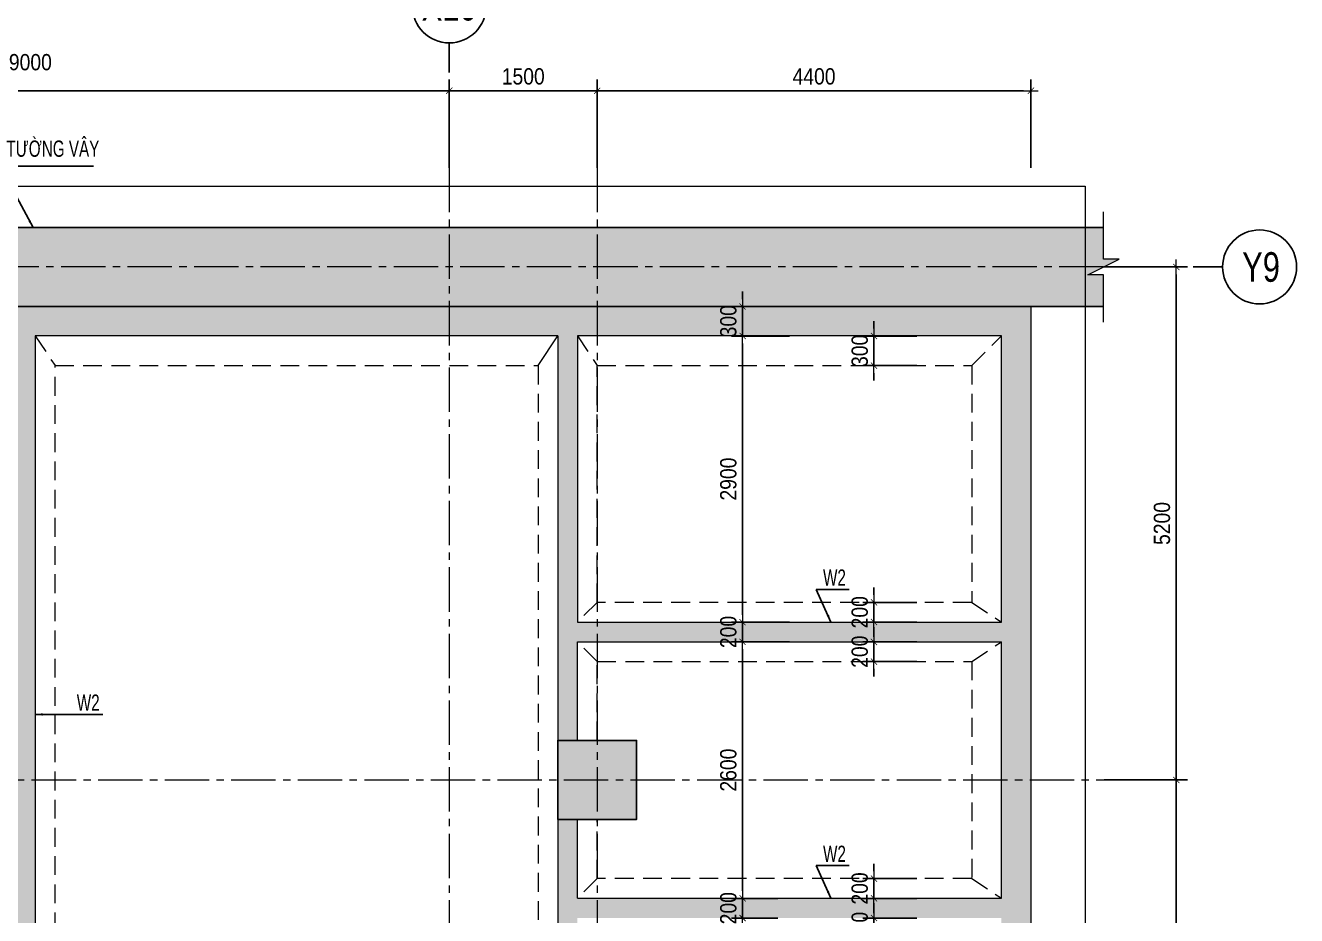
# Model space of a CAD drawing. Extents: x 512210 to 544733856, y -92216 to 2317910607.
# Drawn here: x 525969 to 538864, y -57752 to -48729 of the extents above; entities that cross this region are included whole.
import ezdxf
from ezdxf.enums import TextEntityAlignment as Align

# ---------------------------------------------------------------- set-up
doc = ezdxf.new("R2010")
doc.units = 0
doc.header["$LTSCALE"] = 300
doc.header["$MEASUREMENT"] = 0
doc.linetypes.add('CENTER2', pattern=[1.125, 0.75, -0.125, 0.125, -0.125])
doc.linetypes.add('HIDDEN2', pattern=[4.7625, 3.175, -1.5875])
doc.layers.get('0').update_dxf_attribs({"linetype": 'CONTINUOUS'})
doc.layers.get('DEFPOINTS').update_dxf_attribs({"linetype": 'CONTINUOUS'})
for name, color, linetype, lineweight in [('00-TT.Dim', 8, 'CONTINUOUS', 13), ('NDC_S_AXIS', 5, 'CENTER2', 15), ('NDC_S_BEAM', 3, 'HIDDEN2', 20), ('NDC_S_DIM', 1, 'CONTINUOUS', 15), ('NDC_S_HATCH COLUMN AND WALL', 251, 'CONTINUOUS', 13), ('NDC_S_HATCH MATERIAL', 8, 'CONTINUOUS', 13), ('NDC_S_HIDDEN', 8, 'HIDDEN2', 20), ('NDC_S_SLAB', 2, 'CONTINUOUS', 18)]:
    doc.layers.add(name, color=color, linetype=linetype, lineweight=lineweight)
for name, color, linetype in [('A-SYM', 7, 'CONTINUOUS'), ('X-COL-B3$0$A-COL', 2, 'CONTINUOUS'), ('X-COL-B3$0$A-CON', 2, 'CONTINUOUS')]:
    doc.layers.add(name, color=color, linetype=linetype)
doc.styles.add('02. TT-ArialS', font='3t-unicode.shx', dxfattribs={"width": 0.7})
doc.styles.add('Heerim', font='', dxfattribs={"width": 0.8})
doc.styles.add('NDC_ARIAL', font='arial.ttf', dxfattribs={"width": 0.85})
doc.styles.get('Heerim').set_extended_font_data('Dotum')
doc.dimstyles.new('NDC_1-75', dxfattribs={"dimscale": 75, "dimtxt": 2.2, "dimasz": 1, "dimexe": 1.5, "dimexo": 0, "dimgap": 0.8, "dimtad": 1, "dimdec": 0, "dimdsep": 46, "dimtxsty": 'NDC_ARIAL', "dimblk": 'DIMMARK', "dimcen": 49999.938995, "dimdle": 1.5, "dimclrd": 1, "dimclre": 1, "dimclrt": 3, "dimadec": 0, "dimazin": 0, "dimtfac": 1, "dimtdec": 0, "dimtix": 1, "dimtmove": 1, "dimatfit": 3, "dimfxl": 1, "dimarcsym": 0})

# ---------------------------------------------------------------- blocks, each defined once
blk = doc.blocks.new('*U1')
for q in [(0, 0), (0, 2)]:
    blk.add_line((0, 4), q)
blk.add_circle((0, 9), 5)
at = {"style": 'Heerim', "width": 0.8}
blk.add_attdef('NO', text='', height=4, dxfattribs=at).set_placement((-0.01, 9.02), align=Align.MIDDLE_CENTER)
blk = doc.blocks.new('DIMMARK')
at = {"layer": 'NDC_S_DIM', "color": 1}
blk.add_line((-1.5, 0), (1, 0), dxfattribs=at)
at = {"layer": 'NDC_S_DIM', "color": 2, "const_width": 0.1}
blk.add_lwpolyline([(-0.42, -0.42), (0.42, 0.42)], dxfattribs=at)
blk = doc.blocks.new('*D206')
at = {"layer": 'DEFPOINTS', "color": 0, "transparency": 16777216}
for p in [(530269, -49391), (521269, -50172), (530269, -50172)]:
    blk.add_point(p, dxfattribs=at)
at = {"layer": 'NDC_S_DIM', "color": 1, "lineweight": -2, "transparency": 16777216}
for p, q in [((521269, -50172), (521269, -49278)), ((530269, -50172), (530269, -49278)), ((521344, -49391), (530194, -49391))]:
    blk.add_line(p, q, dxfattribs=at)
at = {"layer": 'NDC_S_DIM', "color": 1, "lineweight": -2, "transparency": 16777216, "xscale": 75, "yscale": 75, "zscale": 75, "rotation": 180}
blk.add_blockref('DIMMARK', (521269, -49391), dxfattribs=at)
at = {"layer": 'NDC_S_DIM', "color": 1, "lineweight": -2, "transparency": 16777216, "xscale": 75, "yscale": 75, "zscale": 75}
blk.add_blockref('DIMMARK', (530269, -49391), dxfattribs=at)
at = {"layer": 'NDC_S_DIM', "color": 3, "transparency": 16777216, "insert": (526019, -49102), "char_height": 165, "attachment_point": 5, "style": 'NDC_ARIAL'}
blk.add_mtext('9000', dxfattribs=at)
blk = doc.blocks.new('*D207')
at = {"layer": 'DEFPOINTS', "color": 0, "transparency": 16777216}
for p in [(531769, -49391), (530269, -50172), (531769, -50172)]:
    blk.add_point(p, dxfattribs=at)
at = {"layer": 'NDC_S_DIM', "color": 1, "lineweight": -2, "transparency": 16777216}
for p, q in [((530269, -50172), (530269, -49278)), ((531769, -50172), (531769, -49278)), ((530344, -49391), (531694, -49391))]:
    blk.add_line(p, q, dxfattribs=at)
at = {"layer": 'NDC_S_DIM', "color": 1, "lineweight": -2, "transparency": 16777216, "xscale": 75, "yscale": 75, "zscale": 75, "rotation": 180}
blk.add_blockref('DIMMARK', (530269, -49391), dxfattribs=at)
at = {"layer": 'NDC_S_DIM', "color": 1, "lineweight": -2, "transparency": 16777216, "xscale": 75, "yscale": 75, "zscale": 75}
blk.add_blockref('DIMMARK', (531769, -49391), dxfattribs=at)
at = {"layer": 'NDC_S_DIM', "color": 3, "transparency": 16777216, "insert": (531019, -49246), "char_height": 165, "attachment_point": 5, "style": 'NDC_ARIAL'}
blk.add_mtext('1500', dxfattribs=at)
blk = doc.blocks.new('*D208')
at = {"layer": 'DEFPOINTS', "color": 0, "transparency": 16777216}
for p in [(536169, -49391), (531769, -50172), (536169, -50172)]:
    blk.add_point(p, dxfattribs=at)
at = {"layer": 'NDC_S_DIM', "color": 1, "lineweight": -2, "transparency": 16777216}
for p, q in [((531769, -50172), (531769, -49278)), ((536169, -50172), (536169, -49278)), ((531844, -49391), (536094, -49391))]:
    blk.add_line(p, q, dxfattribs=at)
at = {"layer": 'NDC_S_DIM', "color": 1, "lineweight": -2, "transparency": 16777216, "xscale": 75, "yscale": 75, "zscale": 75, "rotation": 180}
blk.add_blockref('DIMMARK', (531769, -49391), dxfattribs=at)
at = {"layer": 'NDC_S_DIM', "color": 1, "lineweight": -2, "transparency": 16777216, "xscale": 75, "yscale": 75, "zscale": 75}
blk.add_blockref('DIMMARK', (536169, -49391), dxfattribs=at)
at = {"layer": 'NDC_S_DIM', "color": 3, "transparency": 16777216, "insert": (533969, -49246), "char_height": 165, "attachment_point": 5, "style": 'NDC_ARIAL'}
blk.add_mtext('4400', dxfattribs=at)
blk = doc.blocks.new('*D245')
at = {"layer": 'DEFPOINTS', "color": 0, "transparency": 16777216}
for p in [(533244, -57777), (533601, -57777), (533694, -63827)]:
    blk.add_point(p, dxfattribs=at)
at = {"layer": 'NDC_S_DIM', "color": 1, "lineweight": -2, "transparency": 16777216}
for p, q in [((533601, -57777), (533132, -57777)), ((533244, -63752), (533244, -57852)), ((533694, -63827), (533132, -63827))]:
    blk.add_line(p, q, dxfattribs=at)
at = {"layer": 'NDC_S_DIM', "color": 1, "lineweight": -2, "transparency": 16777216, "xscale": 75, "yscale": 75, "zscale": 75}
for p, rotation in [((533244, -57777), 90), ((533244, -63827), 270)]:
    blk.add_blockref('DIMMARK', p, dxfattribs=dict(at, rotation=rotation))
at = {"layer": 'NDC_S_DIM', "color": 3, "transparency": 16777216, "insert": (533100, -60802), "char_height": 165, "attachment_point": 5, "rotation": 90, "style": 'NDC_ARIAL'}
blk.add_mtext('6050', dxfattribs=at)
blk = doc.blocks.new('*D246')
at = {"layer": 'DEFPOINTS', "color": 0, "transparency": 16777216}
for p in [(533244, -57577), (533601, -57577), (533601, -57777)]:
    blk.add_point(p, dxfattribs=at)
at = {"layer": 'NDC_S_DIM', "color": 1, "lineweight": -2, "transparency": 16777216}
for p, q in [((533244, -57502), (533244, -57427)), ((533601, -57577), (533132, -57577)), ((533244, -57777), (533244, -57577)), ((533601, -57777), (533132, -57777)), ((533244, -57852), (533244, -57927))]:
    blk.add_line(p, q, dxfattribs=at)
at = {"layer": 'NDC_S_DIM', "color": 1, "lineweight": -2, "transparency": 16777216, "xscale": 75, "yscale": 75, "zscale": 75}
for p, rotation in [((533244, -57577), 270), ((533244, -57777), 90)]:
    blk.add_blockref('DIMMARK', p, dxfattribs=dict(at, rotation=rotation))
at = {"layer": 'NDC_S_DIM', "color": 3, "transparency": 16777216, "insert": (533100, -57677), "char_height": 165, "attachment_point": 5, "rotation": 90, "style": 'NDC_ARIAL'}
blk.add_mtext('200', dxfattribs=at)
blk = doc.blocks.new('*D247')
at = {"layer": 'DEFPOINTS', "color": 0, "transparency": 16777216}
for p in [(533244, -54977), (533719, -54977), (533601, -57577)]:
    blk.add_point(p, dxfattribs=at)
at = {"layer": 'NDC_S_DIM', "color": 1, "lineweight": -2, "transparency": 16777216}
for p, q in [((533719, -54977), (533132, -54977)), ((533244, -57502), (533244, -55052)), ((533601, -57577), (533132, -57577))]:
    blk.add_line(p, q, dxfattribs=at)
at = {"layer": 'NDC_S_DIM', "color": 1, "lineweight": -2, "transparency": 16777216, "xscale": 75, "yscale": 75, "zscale": 75}
for p, rotation in [((533244, -54977), 90), ((533244, -57577), 270)]:
    blk.add_blockref('DIMMARK', p, dxfattribs=dict(at, rotation=rotation))
at = {"layer": 'NDC_S_DIM', "color": 3, "transparency": 16777216, "insert": (533100, -56277), "char_height": 165, "attachment_point": 5, "rotation": 90, "style": 'NDC_ARIAL'}
blk.add_mtext('2600', dxfattribs=at)
blk = doc.blocks.new('*D248')
at = {"layer": 'DEFPOINTS', "color": 0, "transparency": 16777216}
for p in [(533244, -54777), (533719, -54777), (533719, -54977)]:
    blk.add_point(p, dxfattribs=at)
at = {"layer": 'NDC_S_DIM', "color": 1, "lineweight": -2, "transparency": 16777216}
for p, q in [((533244, -54702), (533244, -54627)), ((533719, -54777), (533132, -54777)), ((533244, -54977), (533244, -54777)), ((533719, -54977), (533132, -54977)), ((533244, -55052), (533244, -55127))]:
    blk.add_line(p, q, dxfattribs=at)
at = {"layer": 'NDC_S_DIM', "color": 1, "lineweight": -2, "transparency": 16777216, "xscale": 75, "yscale": 75, "zscale": 75}
for p, rotation in [((533244, -54777), 270), ((533244, -54977), 90)]:
    blk.add_blockref('DIMMARK', p, dxfattribs=dict(at, rotation=rotation))
at = {"layer": 'NDC_S_DIM', "color": 3, "transparency": 16777216, "insert": (533100, -54877), "char_height": 165, "attachment_point": 5, "rotation": 90, "style": 'NDC_ARIAL'}
blk.add_mtext('200', dxfattribs=at)
blk = doc.blocks.new('*D249')
at = {"layer": 'DEFPOINTS', "color": 0, "transparency": 16777216}
for p in [(533244, -51877), (533719, -51877), (533719, -54777)]:
    blk.add_point(p, dxfattribs=at)
at = {"layer": 'NDC_S_DIM', "color": 1, "lineweight": -2, "transparency": 16777216}
for p, q in [((533719, -51877), (533132, -51877)), ((533244, -54702), (533244, -51952)), ((533719, -54777), (533132, -54777))]:
    blk.add_line(p, q, dxfattribs=at)
at = {"layer": 'NDC_S_DIM', "color": 1, "lineweight": -2, "transparency": 16777216, "xscale": 75, "yscale": 75, "zscale": 75}
for p, rotation in [((533244, -51877), 90), ((533244, -54777), 270)]:
    blk.add_blockref('DIMMARK', p, dxfattribs=dict(at, rotation=rotation))
at = {"layer": 'NDC_S_DIM', "color": 3, "transparency": 16777216, "insert": (533100, -53327), "char_height": 165, "attachment_point": 5, "rotation": 90, "style": 'NDC_ARIAL'}
blk.add_mtext('2900', dxfattribs=at)
blk = doc.blocks.new('*D250')
at = {"layer": 'DEFPOINTS', "color": 0, "transparency": 16777216}
for p in [(533244, -51577), (533719, -51577), (533719, -51877)]:
    blk.add_point(p, dxfattribs=at)
at = {"layer": 'NDC_S_DIM', "color": 1, "lineweight": -2, "transparency": 16777216}
for p, q in [((533244, -51502), (533244, -51427)), ((533719, -51577), (533132, -51577)), ((533244, -51877), (533244, -51577)), ((533719, -51877), (533132, -51877)), ((533244, -51952), (533244, -52027))]:
    blk.add_line(p, q, dxfattribs=at)
at = {"layer": 'NDC_S_DIM', "color": 1, "lineweight": -2, "transparency": 16777216, "xscale": 75, "yscale": 75, "zscale": 75}
for p, rotation in [((533244, -51577), 270), ((533244, -51877), 90)]:
    blk.add_blockref('DIMMARK', p, dxfattribs=dict(at, rotation=rotation))
at = {"layer": 'NDC_S_DIM', "color": 3, "transparency": 16777216, "insert": (533100, -51727), "char_height": 165, "attachment_point": 5, "rotation": 90, "style": 'NDC_ARIAL'}
blk.add_mtext('300', dxfattribs=at)
blk = doc.blocks.new('*D230')
at = {"layer": 'DEFPOINTS', "color": 0, "transparency": 16777216}
for p in [(534577, -54977), (535012, -54977), (535012, -55177)]:
    blk.add_point(p, dxfattribs=at)
at = {"layer": 'NDC_S_DIM', "color": 1, "lineweight": -2, "transparency": 16777216}
for p, q in [((534577, -54902), (534577, -54827)), ((535012, -54977), (534465, -54977)), ((534577, -55177), (534577, -54977)), ((535012, -55177), (534465, -55177)), ((534577, -55252), (534577, -55327))]:
    blk.add_line(p, q, dxfattribs=at)
at = {"layer": 'NDC_S_DIM', "color": 1, "lineweight": -2, "transparency": 16777216, "xscale": 75, "yscale": 75, "zscale": 75}
for p, rotation in [((534577, -54977), 270), ((534577, -55177), 90)]:
    blk.add_blockref('DIMMARK', p, dxfattribs=dict(at, rotation=rotation))
at = {"layer": 'NDC_S_DIM', "color": 3, "transparency": 16777216, "insert": (534433, -55077), "char_height": 165, "attachment_point": 5, "rotation": 90, "style": 'NDC_ARIAL'}
blk.add_mtext('200', dxfattribs=at)
blk = doc.blocks.new('*D231')
at = {"layer": 'DEFPOINTS', "color": 0, "transparency": 16777216}
for p in [(534577, -54577), (535012, -54577), (535012, -54777)]:
    blk.add_point(p, dxfattribs=at)
at = {"layer": 'NDC_S_DIM', "color": 1, "lineweight": -2, "transparency": 16777216}
for p, q in [((534577, -54502), (534577, -54427)), ((535012, -54577), (534465, -54577)), ((534577, -54777), (534577, -54577)), ((535012, -54777), (534465, -54777)), ((534577, -54852), (534577, -54927))]:
    blk.add_line(p, q, dxfattribs=at)
at = {"layer": 'NDC_S_DIM', "color": 1, "lineweight": -2, "transparency": 16777216, "xscale": 75, "yscale": 75, "zscale": 75}
for p, rotation in [((534577, -54577), 270), ((534577, -54777), 90)]:
    blk.add_blockref('DIMMARK', p, dxfattribs=dict(at, rotation=rotation))
at = {"layer": 'NDC_S_DIM', "color": 3, "transparency": 16777216, "insert": (534433, -54677), "char_height": 165, "attachment_point": 5, "rotation": 90, "style": 'NDC_ARIAL'}
blk.add_mtext('200', dxfattribs=at)
blk = doc.blocks.new('*D251')
at = {"layer": 'DEFPOINTS', "color": 0, "transparency": 16777216}
for p in [(534577, -57777), (535012, -57777), (535012, -57977)]:
    blk.add_point(p, dxfattribs=at)
at = {"layer": 'NDC_S_DIM', "color": 1, "lineweight": -2, "transparency": 16777216}
for p, q in [((534577, -57702), (534577, -57627)), ((535012, -57777), (534465, -57777)), ((534577, -57977), (534577, -57777)), ((535012, -57977), (534465, -57977)), ((534577, -58052), (534577, -58127))]:
    blk.add_line(p, q, dxfattribs=at)
at = {"layer": 'NDC_S_DIM', "color": 1, "lineweight": -2, "transparency": 16777216, "xscale": 75, "yscale": 75, "zscale": 75}
for p, rotation in [((534577, -57777), 270), ((534577, -57977), 90)]:
    blk.add_blockref('DIMMARK', p, dxfattribs=dict(at, rotation=rotation))
at = {"layer": 'NDC_S_DIM', "color": 3, "transparency": 16777216, "insert": (534433, -57877), "char_height": 165, "attachment_point": 5, "rotation": 90, "style": 'NDC_ARIAL'}
blk.add_mtext('200', dxfattribs=at)
blk = doc.blocks.new('*D252')
at = {"layer": 'DEFPOINTS', "color": 0, "transparency": 16777216}
for p in [(534577, -57377), (535012, -57377), (535012, -57577)]:
    blk.add_point(p, dxfattribs=at)
at = {"layer": 'NDC_S_DIM', "color": 1, "lineweight": -2, "transparency": 16777216}
for p, q in [((534577, -57302), (534577, -57227)), ((535012, -57377), (534465, -57377)), ((534577, -57577), (534577, -57377)), ((535012, -57577), (534465, -57577)), ((534577, -57652), (534577, -57727))]:
    blk.add_line(p, q, dxfattribs=at)
at = {"layer": 'NDC_S_DIM', "color": 1, "lineweight": -2, "transparency": 16777216, "xscale": 75, "yscale": 75, "zscale": 75}
for p, rotation in [((534577, -57377), 270), ((534577, -57577), 90)]:
    blk.add_blockref('DIMMARK', p, dxfattribs=dict(at, rotation=rotation))
at = {"layer": 'NDC_S_DIM', "color": 3, "transparency": 16777216, "insert": (534433, -57477), "char_height": 165, "attachment_point": 5, "rotation": 90, "style": 'NDC_ARIAL'}
blk.add_mtext('200', dxfattribs=at)
blk = doc.blocks.new('*D256')
at = {"layer": 'DEFPOINTS', "color": 0, "transparency": 16777216}
for p in [(534577, -51877), (535012, -51877), (535012, -52177)]:
    blk.add_point(p, dxfattribs=at)
at = {"layer": 'NDC_S_DIM', "color": 1, "lineweight": -2, "transparency": 16777216}
for p, q in [((534577, -51802), (534577, -51727)), ((535012, -51877), (534465, -51877)), ((534577, -52177), (534577, -51877)), ((535012, -52177), (534465, -52177)), ((534577, -52252), (534577, -52327))]:
    blk.add_line(p, q, dxfattribs=at)
at = {"layer": 'NDC_S_DIM', "color": 1, "lineweight": -2, "transparency": 16777216, "xscale": 75, "yscale": 75, "zscale": 75}
for p, rotation in [((534577, -51877), 270), ((534577, -52177), 90)]:
    blk.add_blockref('DIMMARK', p, dxfattribs=dict(at, rotation=rotation))
at = {"layer": 'NDC_S_DIM', "color": 3, "transparency": 16777216, "insert": (534433, -52027), "char_height": 165, "attachment_point": 5, "rotation": 90, "style": 'NDC_ARIAL'}
blk.add_mtext('300', dxfattribs=at)
blk = doc.blocks.new('*D404')
at = {"layer": 'DEFPOINTS', "color": 0, "transparency": 16777216}
for p in [(536911, -56377), (537644, -56377), (536911, -63777)]:
    blk.add_point(p, dxfattribs=at)
at = {"layer": 'NDC_S_DIM', "color": 1, "lineweight": -2, "transparency": 16777216}
for p, q in [((536911, -56377), (537756, -56377)), ((537644, -63702), (537644, -56452)), ((536911, -63777), (537756, -63777))]:
    blk.add_line(p, q, dxfattribs=at)
at = {"layer": 'NDC_S_DIM', "color": 1, "lineweight": -2, "transparency": 16777216, "xscale": 75, "yscale": 75, "zscale": 75}
for p, rotation in [((537644, -56377), 90), ((537644, -63777), 270)]:
    blk.add_blockref('DIMMARK', p, dxfattribs=dict(at, rotation=rotation))
at = {"layer": 'NDC_S_DIM', "color": 3, "transparency": 16777216, "insert": (537499, -60077), "char_height": 165, "attachment_point": 5, "rotation": 90, "style": 'NDC_ARIAL'}
blk.add_mtext('7400', dxfattribs=at)
blk = doc.blocks.new('*D405')
at = {"layer": 'DEFPOINTS', "color": 0, "transparency": 16777216}
for p in [(536911, -51177), (537644, -51177), (536911, -56377)]:
    blk.add_point(p, dxfattribs=at)
at = {"layer": 'NDC_S_DIM', "color": 1, "lineweight": -2, "transparency": 16777216}
for p, q in [((536911, -51177), (537756, -51177)), ((537644, -56302), (537644, -51252)), ((536911, -56377), (537756, -56377))]:
    blk.add_line(p, q, dxfattribs=at)
at = {"layer": 'NDC_S_DIM', "color": 1, "lineweight": -2, "transparency": 16777216, "xscale": 75, "yscale": 75, "zscale": 75}
for p, rotation in [((537644, -51177), 90), ((537644, -56377), 270)]:
    blk.add_blockref('DIMMARK', p, dxfattribs=dict(at, rotation=rotation))
at = {"layer": 'NDC_S_DIM', "color": 3, "transparency": 16777216, "insert": (537499, -53777), "char_height": 165, "attachment_point": 5, "rotation": 90, "style": 'NDC_ARIAL'}
blk.add_mtext('5200', dxfattribs=at)

msp = doc.modelspace()

# ---------------------------------------------------------------- hatches: boundary and pattern name
at = {"layer": 'NDC_S_HATCH COLUMN AND WALL'}
msp.add_hatch(color=256, dxfattribs=at).paths.add_polyline_path([(532169, -55976.5), (531369, -55976.5), (531369, -56776.5), (532169, -56776.5)])
at = {"layer": 'NDC_S_HATCH MATERIAL'}
h = msp.add_hatch(dxfattribs=at)
h.set_pattern_fill('BT-01', color=256, scale=100, style=0)
h.set_pattern_definition([(50, (-15733.2, 20501.4), (717.2602, -62.75213), [75, -825]), (355, (-15733.2, 20501.4), (-138.7513, 752.1921), [60, -660]), (100.4514, (-15673.4, 20496.17), (578.5094, 689.4395), [63.7402, -701.1421]), (46.1842, (-15733.2, 20701.4), (1067.241, -165.519), [112.5, -1237.5]), (96.6356, (-15644.2, 20687.6), (934.6627, 974.1179), [95.6103, -1051.713]), (351.1842, (-15733.2, 20701.4), (934.662, 974.1186), [90, -990]), (21, (-15633.2, 20651.4), (596.90705, -402.6189), [75, -825]), (326, (-15633.2, 20651.4), (243.3153, 725.15), [60, -660]), (71.4514, (-15583.4, 20617.84), (840.2226, 322.5305), [63.7402, -701.1421]), (37.5, (-15733.18, 20501.4), (12.15986, 332.89385), [0, -652, 0, -670, 0, -662.5]), (7.5, (-15733.18, 20501.4), (263.06954, 394.41171), [0, -382, 0, -637, 0, -252.5]), (327.5, (-15956.18, 20501.4), (533.82244, -22.55487), [0, -250, 0, -780, 0, -1035]), (317.5, (-16056.2, 20501.4), (583.18617, 100.105), [0, -325, 0, -518, 0, -735]), (45, (-15733.18, 20501.4), (-300.52038, 300.52038), []), (45, (-15733.18, 20623.9), (-300.52038, 300.52038), [])])
h.paths.add_polyline_path([(530269, -50776.5), (521269, -50776.5), (521269, -51176.5), (530269, -51176.5)])
h.paths.add_polyline_path([(530269, -51176.5), (521269, -51176.5), (521269, -51576.5), (530269, -51576.5)])
h.paths.add_polyline_path([(535569, -50776.5), (531769, -50776.5), (531769, -51176.5), (535569, -51176.5)])
h.paths.add_polyline_path([(535569, -51176.5), (531769, -51176.5), (531769, -51576.5), (535569, -51576.5)])
h.paths.add_polyline_path([(536905, -51256.5), (536745, -51256.5), (536905, -51176.5), (535569, -51176.5), (535569, -51576.5), (536119, -51576.5), (536119, -51576.5), (536905, -51576.5)])
h.paths.add_polyline_path([(536905, -50776.5), (535569, -50776.5), (535569, -51176.5), (536905, -51176.5), (537065, -51096.5), (536905, -51096.5)])
h.paths.add_polyline_path([(531769, -50776.5), (530269, -50776.5), (530269, -51176.5), (531769, -51176.5)])
h.paths.add_polyline_path([(531769, -51176.5), (530269, -51176.5), (530269, -51576.5), (531769, -51576.5)])
h.paths.add_polyline_path([(521269, -51176.5), (514687.8, -51176.5), (514527.8, -51256.5), (514687.8, -51256.5), (514687.8, -51576.5), (515569, -51576.5), (515569, -51576.5), (521269, -51576.5)])
h.paths.add_polyline_path([(521269, -50776.5), (514687.8, -50776.5), (514687.8, -51096.5), (514847.8, -51096.5), (514687.8, -51176.5), (521269, -51176.5)])
h = msp.add_hatch(dxfattribs=at)
h.set_pattern_fill('BT-01', color=256, scale=50, pattern_type=2)
h.set_pattern_definition([(50, (113231.98, 40708.9), (358.6301, -31.37607), [37.5, -412.5]), (355, (113231.98, 40708.9), (-69.37567, 376.09607), [30, -330]), (100.4514, (113261.86, 40706.3), (289.2547, 344.71977), [31.8701, -350.57106]), (46.1842, (113231.98, 40808.9), (533.62052, -82.7595), [56.25, -618.75]), (96.6356, (113276.44, 40802), (467.33135, 487.05894), [47.80514, -525.8565]), (351.1842, (113232, 40808.9), (467.331, 487.0593), [45, -495]), (21, (113281.98, 40783.9), (298.45353, -201.30945), [37.5, -412.5]), (326, (113281.98, 40783.9), (121.65767, 362.57502), [30, -330]), (71.4514, (113306.85, 40767.12), (420.11131, 161.26525), [31.8701, -350.57106]), (37.5, (113231.98, 40708.9), (6.079928, 166.446927), [0, -326, 0, -335, 0, -331.25]), (7.5, (113231.98, 40708.9), (131.53477, 197.205856), [0, -191, 0, -318.5, 0, -126.25]), (327.5, (113120.48, 40708.9), (266.91122, -11.277436), [0, -125, 0, -390, 0, -517.5]), (317.5, (113070.48, 40708.9), (291.59308, 50.05249), [0, -162.5, 0, -259, 0, -367.5]), (45, (113231.98, 40708.9), (-150.26019, 150.26019), []), (45, (113231.98, 40770.15), (-150.26019, 150.26019), [])])
h.paths.add_polyline_path([(515569, -51576.5), (515569, -69426.5), (520919, -69426.5), (520919, -69126.5), (520469, -69126.5), (520469, -66426.5), (523069, -66426.5), (523069, -69126.5), (521619, -69126.5), (521619, -69426.5), (531419, -69426.5), (531419, -69126.5), (530969, -69126.5), (530969, -65526.5), (530919, -65526.5), (530919, -63826.5), (526069, -63826.5), (526069, -51876.5), (531369, -51876.5), (531369, -55976.5), (531569, -55976.5), (531569, -54976.5), (535869, -54976.5), (535869, -57576.5), (531569, -57576.5), (531569, -56776.5), (531369, -56776.5), (531369, -63826.5), (531569, -63826.5), (531569, -57776.5), (535869, -57776.5), (535869, -63826.5), (532619, -63826.5), (532619, -64026.5), (535869, -64026.5), (535869, -69126.5), (532119, -69126.5), (532119, -69426.5), (536169, -69426.5), (536169, -51576.5)])
h.paths.add_polyline_path([(525869, -51876.5), (525869, -54776.5), (515869, -54776.5), (515869, -51876.5)], flags=16)
h.paths.add_polyline_path([(525869, -54976.5), (525869, -66226.5), (515869, -66226.5), (515869, -54976.5)], flags=16)
h.paths.add_polyline_path([(521669, -55976.5), (521669, -56776.5), (520869, -56776.5), (520869, -55976.5)], flags=0)
h.paths.add_polyline_path([(531569, -51876.5), (535869, -51876.5), (535869, -54776.5), (531569, -54776.5)], flags=16)
h.paths.add_polyline_path([(522169, -62876.5), (522169, -64676.5), (520369, -64676.5), (520369, -62876.5)], flags=0)
h.paths.add_polyline_path([(526069, -64026.5), (528269, -64026.5), (528269, -69126.5), (526069, -69126.5)], flags=16)
h.paths.add_polyline_path([(528469, -64026.5), (530769, -64026.5), (530769, -69126.5), (528469, -69126.5)], flags=16)
h.paths.add_polyline_path([(525869, -66426.5), (525869, -69126.5), (523269, -69126.5), (523269, -66426.5)], flags=16)
h.paths.add_polyline_path([(520269, -66426.5), (520269, -69126.5), (515869, -69126.5), (515869, -66426.5)], flags=16)

# ---------------------------------------------------------------- linework, layer by layer
at = {"layer": 'NDC_S_AXIS', "ltscale": 2}
for p, q in [((530269, -50171.6), (530269, -70467.5)), ((531769, -50171.6), (531769, -70467.5))]:
    msp.add_line(p, q, dxfattribs=at)
for points in [[(536905, -51176.5), (514687.8, -51176.5)], [(514557.2, -56376.5), (537224.3, -56376.5)]]:
    msp.add_lwpolyline(points, dxfattribs=at)
at = {"layer": 'NDC_S_DIM', "color": 250}
msp.add_lwpolyline([(514749.6, -50358.8), (536719, -50358.8), (536719, -70374.7), (514749.6, -70374.7)], close=True, dxfattribs=at)
at = {"layer": 'NDC_S_DIM'}
msp.add_lwpolyline([(536905, -51736.5), (536905, -51256.5), (536745, -51256.5), (537065, -51096.5), (536905, -51096.5), (536905, -50616.5)], dxfattribs=at)
at = {"layer": 'NDC_S_HIDDEN', "ltscale": 0.2}
for p, q in [((526069, -51876.5), (526269, -52176.5)), ((535569, -52176.5), (535869, -51876.5))]:
    msp.add_line(p, q, dxfattribs=at)
at = {"layer": 'NDC_S_HIDDEN'}
msp.add_lwpolyline([(531169, -52176.5), (531369, -51876.5)], dxfattribs=at)
at = {"layer": 'NDC_S_HIDDEN', "ltscale": 0.2}
for points in [[(531569, -51876.5), (531769, -52176.5)], [(531769, -54576.5), (531569, -54776.5)], [(535569, -54576.5), (535869, -54776.5)], [(531769, -55176.5), (531569, -54976.5)], [(535569, -55176.5), (535869, -54976.5)], [(531769, -55976.5), (531769, -55176.5), (535569, -55176.5), (535569, -57376.5), (531769, -57376.5), (531769, -56776.5)], [(531769, -57376.5), (531569, -57576.5)], [(535569, -57376.5), (535869, -57576.5)]]:
    msp.add_lwpolyline(points, dxfattribs=at)
for points in [[(526269, -52176.5), (531169, -52176.5), (531169, -63626.5), (526269, -63626.5)], [(531769, -52176.5), (535569, -52176.5), (535569, -54576.5), (531769, -54576.5)]]:
    msp.add_lwpolyline(points, close=True, dxfattribs=at)
at = {"layer": 'NDC_S_SLAB'}
for p, q in [((531369, -51876.5), (526069, -51876.5)), ((526069, -51876.5), (526069, -63826.5)), ((534382.3, -54776.5), (534382.3, -54776.5)), ((534382.3, -57576.5), (534382.3, -57576.5))]:
    msp.add_line(p, q, dxfattribs=at)
for points in [[(520919, -69426.5), (515569, -69426.5), (515569, -51576.5), (536169, -51576.5), (536169, -69426.5), (521619, -69426.5)], [(531369, -51876.5), (531369, -63826.5)], [(531569, -51876.5), (531569, -54776.5), (535869, -54776.5)], [(535869, -54776.5), (535869, -51876.5), (531569, -51876.5)], [(531569, -55976.5), (531569, -54976.5), (535869, -54976.5)], [(535869, -57576.5), (535869, -54976.5)], [(531569, -57576.5), (531569, -56776.5)], [(531569, -57576.5), (535869, -57576.5)]]:
    msp.add_lwpolyline(points, dxfattribs=at)
at = {"layer": 'X-COL-B3$0$A-COL'}
msp.add_lwpolyline([(531369, -56776.5), (532169, -56776.5), (532169, -55976.5), (531369, -55976.5)], close=True, dxfattribs=at)
at = {"layer": 'X-COL-B3$0$A-CON', "ltscale": 10}
for p, q in [((514687.8, -50776.5), (536905, -50776.5)), ((514687.8, -51576.5), (536905, -51576.5))]:
    msp.add_line(p, q, dxfattribs=at)

# ---------------------------------------------------------------- block references
at = {"layer": 'A-SYM', "xscale": 75, "yscale": 75, "zscale": 75}
msp.add_blockref('*U1', (530269, -49205.2), dxfattribs=at).add_auto_attribs({'NO': 'X10'})
at = {"layer": 'A-SYM'}
ref = msp.add_blockref('*U1', (537814, -51176.5), dxfattribs=dict(at, xscale=-75.00000000000026, yscale=75.00000000000026, zscale=75.00000000000026, rotation=270))
ref.add_attrib('NO', 'Y9', dxfattribs={"layer": '0', "height": 300, "style": 'Heerim', "width": 0.8}).set_placement((538503.7, -51177), align=Align.MIDDLE_CENTER)

# ---------------------------------------------------------------- texts
at = {"layer": '00-TT.Dim', "color": 90, "style": '02. TT-ArialS', "width": 0.7}
for s, p in [('TƯỜNG VÂY', (525776.4, -50060)), ('W2', (534060.4, -54407.9)), ('W2', (526490, -55675.6)), ('W2', (534060.4, -57207.9))]:
    msp.add_text(s, height=165, dxfattribs=at).set_placement(p)

# ---------------------------------------------------------------- dimensions: what is measured, and where the dimension line sits
at = {"layer": 'NDC_S_DIM'}
dim = msp.add_linear_dim(base=(530269, -49390.6), p1=(521269, -50171.6), p2=(530269, -50171.6), dimstyle='NDC_1-75', dxfattribs=at)
dim.commit()
dim.dimension.update_dxf_attribs({"geometry": '*D206', "text_midpoint": (526019, -49246.4), "dimtype": 160})
for base, p1, p2, picture, middle in [((531769, -49390.6), (530269, -50171.6), (531769, -50171.6), '*D207', (531019, -49246.4)), ((536169, -49390.6), (531769, -50171.6), (536169, -50171.6), '*D208', (533969, -49246.4))]:
    dim = msp.add_linear_dim(base=base, p1=p1, p2=p2, dimstyle='NDC_1-75', dxfattribs=at)
    dim.commit()
    dim.dimension.update_dxf_attribs({"geometry": picture, "text_midpoint": middle})
for base, p1, p2, picture, middle in [((537643.6, -51176.5), (536911.3, -56376.5), (536911.3, -51176.5), '*D405', (537499.3, -53776.5)), ((533244.2, -51576.5), (533719, -51876.5), (533719, -51576.5), '*D250', (533099.9, -51726.5)), ((533244.2, -51876.5), (533719, -54776.5), (533719, -51876.5), '*D249', (533100, -53326.5)), ((534577, -51876.5), (535012.1, -52176.5), (535012.1, -51876.5), '*D256', (534432.7, -52026.5)), ((534577, -54576.5), (535012.1, -54776.5), (535012.1, -54576.5), '*D231', (534432.8, -54676.5)), ((533244.2, -54776.5), (533719, -54976.5), (533719, -54776.5), '*D248', (533100, -54876.5)), ((533244.2, -54976.5), (533601.3, -57576.5), (533719, -54976.5), '*D247', (533100, -56276.5)), ((534577, -54976.5), (535012.1, -55176.5), (535012.1, -54976.5), '*D230', (534432.8, -55076.5)), ((537643.6, -56376.5), (536911.3, -63776.5), (536911.3, -56376.5), '*D404', (537499.3, -60076.5)), ((534577, -57376.5), (535012.1, -57576.5), (535012.1, -57376.5), '*D252', (534432.8, -57476.5)), ((533244.2, -57576.5), (533601.3, -57776.5), (533601.3, -57576.5), '*D246', (533100, -57676.5)), ((534577, -57776.5), (535012.1, -57976.5), (535012.1, -57776.5), '*D251', (534432.8, -57876.5)), ((533244.2, -57776.5), (533694.2, -63826.5), (533601.3, -57776.5), '*D245', (533100, -60801.5))]:
    dim = msp.add_linear_dim(base=base, p1=p1, p2=p2, angle=90, dimstyle='NDC_1-75', dxfattribs=at)
    dim.commit()
    dim.dimension.update_dxf_attribs({"geometry": picture, "text_midpoint": middle})

# ---------------------------------------------------------------- leaders
at = {"layer": 'NDC_S_BEAM'}
for points in [[(526046.4, -50776.5), (525707.7, -50156.3), (526795.2, -50156.3)], [(534140.2, -54776.5), (533991.7, -54445.4), (534325.1, -54445.4)], [(526069, -55713), (526421.4, -55713), (526754.7, -55713)], [(534140.2, -57576.5), (533991.7, -57245.4), (534325.1, -57245.4)]]:
    msp.add_leader(points, dimstyle='NDC_1-75', override={"dimgap": 0.8, "dimtad": 0}, dxfattribs=at)

doc.saveas('drawing.dxf')
